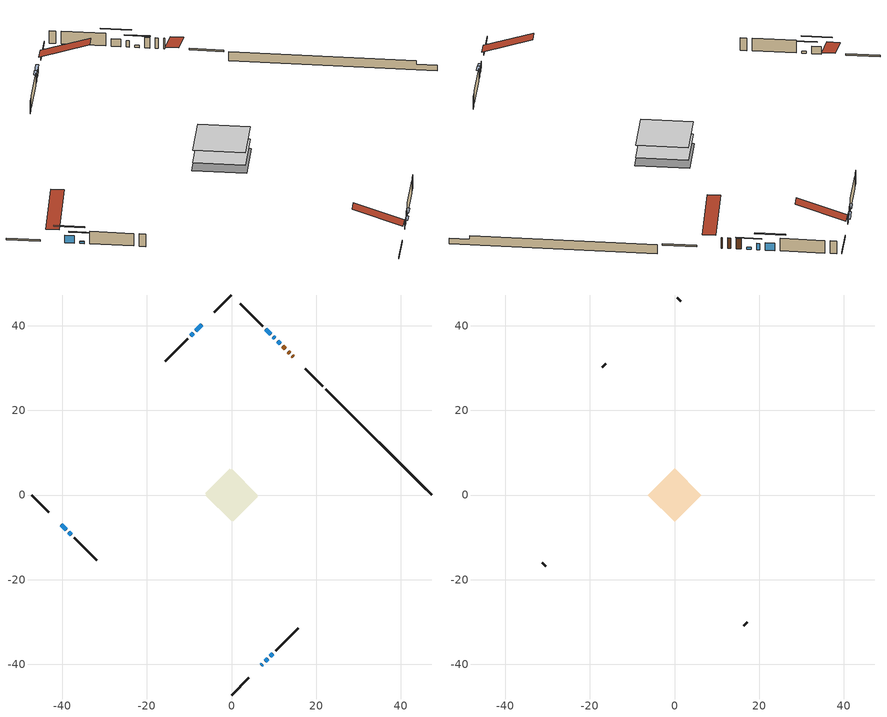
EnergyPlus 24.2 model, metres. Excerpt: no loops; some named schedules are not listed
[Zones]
conditioned space
 floor adiabatic (AdiabaticFloorConstruction): -6.26,0 0,6.26 6.26,0 0,-6.26 z0.61
 floor foundation (Slab1 construction): -6.25,0.36 -0.36,6.25 6.25,-0.36 0.36,-6.25 z-1.1
 wall outside (RimJoist1 construction): 0,-47.23 4.13,-43.11 / -47.23,0 -43.11,-4.13 / 0,47.23 -4.13,43.11 / 21.57,25.66 17.45,29.78 z0.61:0.91
 wall outside (AdiabaticWallConstruction 1): 14.53,32.7 14.4,32.83 / 13.74,33.49 13.36,33.87 / 12.7,34.53 12.12,35.12 z0.61:2.64
 wall outside (AdiabaticWallConstruction): 7.04,-40.19 7.29,-39.94 / 10.26,36.97 9.87,37.36 z0.61:1.83; -40.19,-7.05 -39.03,-8.2 / 9.21,38.02 8.06,39.17 / 9.18,-38.05 9.75,-37.48 / -9.07,38.16 -9.65,37.59 z0.61:2.06; 11.46,35.77 10.92,36.31 / -38.38,-8.85 -37.84,-9.39 z0.61:1.02; 7.94,-39.29 8.52,-38.71 / -7.05,40.19 -8.41,38.82 z0.61:1.58
 wall outside (Wall1 construction): 10.41,-36.82 15.72,-31.51 / -37.18,-10.05 -31.87,-15.36 / -10.3,36.93 -15.61,31.62 / 7.4,39.83 2.09,45.14 z0.61:3.05
 wall foundation (FoundationWall1 construction): 22.23,25,-1.1 22.23,25,0.61 44.73,2.5,0.61 44.73,2.5,-0.04 47.23,0,-0.04 47.23,0,-1.1
 window (WindowConstruction 6): 7.05,-40.19 7.29,-39.94 z0.61:1.83
 window (WindowConstruction 5): -40.19,-7.05 -39.03,-8.2 z0.61:2.06
 window (WindowConstruction 8): 11.46,35.77 10.92,36.31 z0.61:1.02
 window (WindowConstruction 9): -38.38,-8.85 -37.84,-9.39 z0.61:1.02
 window (WindowConstruction 7): 10.26,36.97 9.87,37.36 z0.61:1.83
 window (WindowConstruction): 9.21,38.02 8.06,39.17 z0.61:2.06
 window (WindowConstruction 1): 7.95,-39.29 8.52,-38.71 z0.61:1.58
 window (WindowConstruction 2): 9.18,-38.05 9.75,-37.48 z0.61:2.06
 window (WindowConstruction 3): -7.05,40.19 -8.41,38.82 z0.61:1.58
 window (WindowConstruction 4): -9.07,38.16 -9.64,37.59 z0.61:2.06
 door (Door): 14.53,32.7 14.4,32.83 z0.61:2.64
 door (Door 1): 13.74,33.49 13.36,33.87 z0.61:2.64
 door (Door 2): 12.7,34.53 12.12,35.11 z0.61:2.64
 ceiling adiabatic (AdiabaticFloorConstruction): 0,-6.26 6.26,0 0,6.26 -6.26,0 z0.61
attic - vented
 floor to conditioned space (Floor1 construction Reversed): -6.26,0 0,6.26 6.26,0 0,-6.26 z3.05
 wall outside (Wall2 construction): 16.38,-30.85 17.16,-30.08 / -31.21,-16.02 -30.44,-16.8 / -16.27,30.96 -17.05,30.18 / 1.44,45.8 0.66,46.57 z0.61:3.05
 roof outside (Roof1 construction): 6.39,-40.84,3.05 0.29,-34.75,5.92 -1.31,-36.35,5.92 4.78,-42.45,3.05; -40.84,-6.39,3.05 -34.75,-0.29,5.92 -36.35,1.31,5.92 -42.45,-4.78,3.05; -6.39,40.84,3.05 -0.29,34.75,5.92 1.31,36.35,5.92 -4.78,42.45,3.05; 15.18,32.05,3.05 9.09,25.95,5.92 10.69,24.35,5.92 16.79,30.44,3.05
shading: -37.74,-9.49 -41.48,-5.75 -41.65,-5.92 -37.91,-9.66 z3.89; 9.63,37.6 12.75,34.48 12.92,34.65 9.8,37.77 z2.84; -36.55,-10.69 -39.67,-7.56 -39.84,-7.73 -36.72,-10.86 z2.84; 6.77,40.46 10.5,36.73 10.67,36.9 6.94,40.63 z3.89; 8.73,-38.5 7.73,-39.5 8.04,-39.8 9.04,-38.8 z1.87; 9.96,-37.27 8.97,-38.27 9.27,-38.57 10.27,-37.57 z2.36; -8.62,38.61 -6.83,40.4 -7.14,40.7 -8.93,38.91 z1.87; -9.86,37.38 -8.86,38.37 -9.16,38.68 -10.16,37.68 z2.36
[Building]
Building 1: Terrain=Suburbs
[Site:Location]
Mont Joli AP_QC: Latitude {deg}=48.61; Longitude {deg}=-68.21; Time Zone {hr}=-5; Elevation {m}=52; Keep Site Location Information=Yes
[Site:GroundTemperature:Shallow]
-0.843868, -3.04892, -3.2255, -2.1791, 2.02165, 6.20283, 9.82768, 12.1239, 12.319, 10.4514, 6.91898, 2.86606
[Site:WaterMainsTemperature]
Calculation Method=Schedule; Temperature Schedule=mains temperature schedule
[Material] Roughness=Rough; Thermal Absorptance=0.9
Name | Thickness {m} | Conductivity {W/m-K} | Density {kg/m3} | Specific Heat {J/kg-K} | Solar Absorptance | Visible Absorptance
asphalt or fiberglass shingles | 0.00635 | 0.162714 | 1121.4 | 1465.45 | 0.4 | 0.4
ceiling loosefill ins | 0.254 | 0.0480833 | 16.02 | 1046.75 | 0.7 | 0.7
ceiling stud and cavity | 0.1397 | 0.195893 | 65.682 | 1177.47 | 0.7 | 0.7
concrete 4.0 in. | 0.1016 | 1.803125 | 2242.8 | 837.4 | 0.7 | 0.7
concrete 8.0 in. | 0.2032 | 1.803125 | 2242.8 | 837.4 | 0.7 | 0.7
door material | 0.04445 | 0.188738 | 512.64 | 1214.23 | 0.7 | 0.7
door material 1 | 0.04445 | 0.0451087 | 512.64 | 1214.23 | 0.7 | 0.7
floor covering | 0.0127 | 0.0433444 | 54.468 | 1339.84 | 0.6 | 0.6
floor rigid ins; wall rigid ins | 0.512978 | 0.029427 | 32.04 | 1214.23 | 0.7 | 0.7
floor stud and cavity | 0.1397 | 1.75129 | 37.0049 | 1207.88 | 0.7 | 0.7
furniture material conditioned space 1 | 0.1524 | 0.115458 | 640.8 | 1214.23 | 0.6 | 0.6
gypsum board | 0.0127 | 0.160291 | 801 | 837.4 | 0.6 | 0.6
osb sheathing 0.5 in. | 0.0127 | 0.115458 | 512.64 | 1214.23 | 0.7 | 0.7
osb sheathing 0.75 in. | 0.01905 | 0.115458 | 512.64 | 1214.23 | 0.7 | 0.7
rim joist stud and cavity | 0.0508 | 0.182071 | 50.32683 | 1063.81 | 0.6 | 0.6
wall stud and cavity | 0.1397 | 0.0953587 | 139.0536 | 1170.24 | 0.7 | 0.7
wall stud and cavity 1 | 0.0889 | 6.9971 | 50.32683 | 1063.81 | 0.6 | 0.6
wall stud and cavity 2 | 0.0889 | 0.380278 | 52.3479 | 1209.89 | 0.7 | 0.7
wall stud and cavity 3 | 0.0889 | 0.391764 | 83.0341 | 1211.67 | 0.7 | 0.7
wood siding | 0.0254 | 0.102417 | 544.68 | 1172.36 | 0.4 | 0.4
wood siding 1 | 0.00254 | 0.102417 | 544.68 | 1172.36 | 0.4 | 0.4
wood siding 2; wood siding 3; wood siding 4 | 0.0254 | 0.102417 | 544.68 | 1172.36 | 0.7 | 0.7
[WindowMaterial:SimpleGlazingSystem]
Name | U-Factor {W/m2-K} | Solar Heat Gain Coefficient
WindowMaterial | 2.95426 | 0.58
WindowMaterial 1 | 2.97187 | 0.55
WindowMaterial 2 | 2.95994 | 0.56
WindowMaterial 3 | 4.37603 | 0.64
WindowMaterial 4 | 4.11712 | 0.66
WindowMaterial 5 | 2.67036 | 0.42
[Construction]
AdiabaticFloorConstruction: floor stud and cavity, floor rigid ins, osb sheathing 0.75 in., floor covering
AdiabaticWallConstruction: wood siding 3, wall rigid ins, wall stud and cavity 2, gypsum board
AdiabaticWallConstruction 1: wood siding 4, wall rigid ins, wall stud and cavity 2, gypsum board
Door; Door 2: door material
Door 1: door material 1
Floor1 construction Reversed: gypsum board, ceiling stud and cavity, ceiling loosefill ins
FoundationWall1 construction: concrete 8.0 in.
furniture construction conditioned space 1: furniture material conditioned space 1
PartitionWallConstruction: gypsum board, wall stud and cavity 3, gypsum board
RimJoist1 construction: wood siding 2, rim joist stud and cavity
Roof1 construction: asphalt or fiberglass shingles
Slab1 construction: concrete 4.0 in.
Wall1 construction: wood siding, osb sheathing 0.5 in., wall stud and cavity, gypsum board
Wall2 construction: wood siding 1, wall stud and cavity 1
WindowConstruction; WindowConstruction 2; WindowConstruction 4; WindowConstruction 5: WindowMaterial
WindowConstruction 1: WindowMaterial 1
WindowConstruction 3: WindowMaterial 2
WindowConstruction 6: WindowMaterial 3
WindowConstruction 7: WindowMaterial 4
WindowConstruction 8; WindowConstruction 9: WindowMaterial 5
[Zone] Multiplier=1; Part of Total Floor Area=Yes
Name | Volume {m3}
attic - vented | 36.5447
conditioned space | 337.4
[Space]
Name | Zone | Volume {m3}
attic - vented 1 | attic - vented | 36.5447
conditioned space 1 | conditioned space | 337.4
[ZoneInfiltration:EffectiveLeakageArea]
infil attic - vented 1: Zone or Space=attic - vented 1; Schedule=Always On Discrete; Effective Air Leakage Area {cm2}=2724.87; Stack Coefficient=0.000369389; Wind Coefficient=1.29856e-05
[ZoneMixing]
whole house fan mix: Zone or Space=attic - vented; Schedule=Always On Continuous; Design Flow Rate Calculation Method=Flow/Zone; Design Flow Rate {m3/s}=0; Source Zone or Space=conditioned space
[SurfaceProperty:ExposedFoundationPerimeter]
Slab1: Exposed Perimeter Calculation Method=TotalExposedPerimeter; Total Exposed Perimeter {m}=35.358
[InternalMass] Zone or ZoneList=conditioned space; Space or SpaceList=conditioned space 1
Name | Construction | Surface Area {m2}
furniture mass conditioned space 1 | furniture construction conditioned space 1 | 62.4799
partition wall mass | PartitionWallConstruction | 156.2
[Lights]
interior lighting: Zone or ZoneList or Space or SpaceList=conditioned space 1; Schedule=interior lighting schedule; Design Level Calculation Method=LightingLevel; Lighting Level {W}=343.2; Return Air Fraction=0; Fraction Radiant=0.6; Fraction Visible=0.2; Fraction Replaceable=1
[People]
occupants: Zone or ZoneList or Space or SpaceList=conditioned space 1; Number of People Schedule=occupants schedule; Number of People Calculation Method=People; Number of People=3; Fraction Radiant=0.314171; Sensible Heat Fraction=0.56303; Activity Level Schedule=occupants activity schedule; Carbon Dioxide Generation Rate {m3/s-W}=0; Enable ASHRAE 55 Comfort Warnings=No; Mean Radiant Temperature Calculation Type=EnclosureAveraged
[ElectricEquipment] Zone or ZoneList or Space or SpaceList=conditioned space 1; Design Level Calculation Method=EquipmentLevel
Name | Schedule | Design Level {W} | Fraction Latent | Fraction Radiant | Fraction Lost
clothes dryer | clothes dryer schedule | 140.772 | 0.015 | 0.081 | 0.85
clothes washer | clothes washer schedule | 32.1985 | 0.03 | 0.162 | 0.7
cooking range | cooking range schedule | 215.147 | 0.08 | 0.432 | 0.2
dishwasher | dishwasher schedule | 66.8632 | 0.3 | 0.18 | 0.4
fridge | fridge schedule | 72.9452 | 0 | 0.6 | 0
mech vent house fan | mech vent house fan schedule | 0 | 0 | 0 | 1
mech vent house fan cfis | mech vent house fan cfis schedule | 0 | 0 | 0 | 0
mech vent range fan 0 | mech vent range fan 0 schedule | 150 | 0 | 0 | 1
misc plug loads | misc plug loads schedule | 494.7 | 0.045 | 0.513 | 0.1
whole house fan | Always On Discrete | 0 | 0 | 0 | 1
[OtherEquipment] Zone or ZoneList or Space or SpaceList=conditioned space 1; Design Level Calculation Method=EquipmentLevel
Name | Fuel Type | Schedule | Design Level {W} | Fraction Latent | Fraction Radiant | Fraction Lost
clothes dryer 1 | Electricity | clothes dryer schedule | 0 | 0.015 | 0.081 | 0.85
cooking range 1 | Electricity | cooking range schedule | 0 | 0.08 | 0.432 | 0.2
general water use latent | None | general water use schedule | 62.594 | 1 | 0 | 0
general water use sensible | None | general water use schedule | -61.6891 | 0 | 0.6 | 0
mech vent house fan latent load | None | Always On Discrete | 0 | 1 | 0 | 0
mech vent house fan sensible load | None | Always On Discrete | 0 | 0 | 0 | 0
water heater energy adjustment1 | Electricity | Always On Discrete | 0.01 | 0 | 0 | 1
[ZoneInfiltration:DesignFlowRate] Zone or ZoneList or Space or SpaceList=conditioned space 1; Schedule=Always On Discrete; Design Flow Rate Calculation Method=Flow/Zone; Design Flow Rate {m3/s}=0
infil flow; natural vent flow; whole house fan flow
[ZoneControl:Thermostat]
conditioned space Thermostat: Zone or ZoneList=conditioned space; Control Type Schedule=conditioned space Thermostat Schedule; Control 1=conditioned space temperature setpoint; Temperature Difference Between Cutout And Setpoint {deltaC}=0
[ZoneHVAC:Baseboard:Convective:Electric]
electric baseboard: Availability Schedule=Always On Discrete; Heating Design Capacity {W}=16648.8; Efficiency=1
[Zone equipment]
conditioned space: electric baseboard
[Foundation:Kiva]
Foundation Kiva 1: Initial Indoor Air Temperature {C}=18; Wall Height Above Grade {m}=0.609996; Wall Depth Below Slab {m}=0.2032
[Foundation:Kiva:Settings]
Soil Conductivity {W/m-K}=0.849921; Soil Density {kg/m3}=1842.3; Soil Specific Heat {J/kg-K}=418.7; Ground Solar Absorptivity=0.9; Ground Thermal Absorptivity=0.9; Ground Surface Roughness {m}=0.03; Far-Field Width {m}=40; Deep-Ground Boundary Condition=ZeroFlux; Deep-Ground Depth {m}=40; Minimum Cell Dimension {m}=0.2; Maximum Cell Growth Coefficient=3; Simulation Timestep=Timestep
[Exterior:Lights]
exterior lighting: Schedule=exterior lighting schedule; Design Level {W}=75.6
[EnergyManagementSystem:GlobalVariable]
infil_program_Qfan
infil_program_Qinf
natural_vent_program_Qnv
natural_vent_program_Qwhf
[EnergyManagementSystem:Sensor]
Name | Output:Variable or Output:Meter Index Key | Output:Variable or Output:Meter
airflow_gain | infil flow | Infiltration Sensible Heat Gain Energy
airflow_gain_1 | natural vent flow | Infiltration Sensible Heat Gain Energy
airflow_gain_2 | whole house fan flow | Infiltration Sensible Heat Gain Energy
airflow_loss | infil flow | Infiltration Sensible Heat Loss Energy
airflow_loss_1 | natural vent flow | Infiltration Sensible Heat Loss Energy
airflow_loss_2 | whole house fan flow | Infiltration Sensible Heat Loss Energy
clg_load_cond |  | Cooling:EnergyTransfer:Zone:CONDITIONED SPACE
clg_sp_s; clg_sp_s_1 | cooling setpoint | Schedule Value
clothes_dryer_exhaust_0_sch_s | clothes dryer exhaust 0 schedule | Schedule Value
conditioned_space_clg_unmet_s | conditioned space | Zone Cooling Setpoint Not Met Time
conditioned_space_htg_unmet_s | conditioned space | Zone Heating Setpoint Not Met Time
cool_season | cooling season schedule | Schedule Value
fridge_tin_s | conditioned space | Zone Mean Air Temperature
htg_load_cond |  | Heating:EnergyTransfer:Zone:CONDITIONED SPACE
htg_sp_s; htg_sp_s_1 | heating setpoint | Schedule Value
ig_ee_conv | clothes dryer | Electric Equipment Convective Heating Energy
ig_ee_conv_2 | cooking range | Electric Equipment Convective Heating Energy
ig_ee_conv_4 | fridge | Electric Equipment Convective Heating Energy
ig_ee_conv_5 | misc plug loads | Electric Equipment Convective Heating Energy
ig_ee_conv_6 | whole house fan | Electric Equipment Convective Heating Energy
ig_ee_rad | clothes dryer | Electric Equipment Radiant Heating Energy
ig_ee_rad_2 | cooking range | Electric Equipment Radiant Heating Energy
ig_ee_rad_4 | fridge | Electric Equipment Radiant Heating Energy
ig_ee_rad_5 | misc plug loads | Electric Equipment Radiant Heating Energy
ig_ee_rad_6 | whole house fan | Electric Equipment Radiant Heating Energy
ig_lgt_conv | interior lighting | Lights Convective Heating Energy
ig_lgt_rad | interior lighting | Lights Radiant Heating Energy
ig_lgt_vis | interior lighting | Lights Visible Radiation Heating Energy
ig_oe_conv | clothes dryer 1 | Other Equipment Convective Heating Energy
ig_oe_conv_1 | cooking range 1 | Other Equipment Convective Heating Energy
ig_oe_conv_2 | general water use latent | Other Equipment Convective Heating Energy
ig_oe_conv_3 | general water use sensible | Other Equipment Convective Heating Energy
ig_oe_conv_4 | water heater energy adjustment1 | Other Equipment Convective Heating Energy
ig_oe_rad | clothes dryer 1 | Other Equipment Radiant Heating Energy
ig_oe_rad_1 | cooking range 1 | Other Equipment Radiant Heating Energy
ig_oe_rad_2 | general water use latent | Other Equipment Radiant Heating Energy
ig_oe_rad_3 | general water use sensible | Other Equipment Radiant Heating Energy
ig_oe_rad_4 | water heater energy adjustment1 | Other Equipment Radiant Heating Energy
ig_ppl_conv | occupants | People Convective Heating Energy
ig_ppl_rad | occupants | People Radiant Heating Energy
im_conv | furniture mass conditioned space 1 | Surface Inside Face Convection Heat Gain Energy
im_conv_1 | partition wall mass | Surface Inside Face Convection Heat Gain Energy
im_ig | furniture mass conditioned space 1 | Surface Inside Face Internal Gains Radiation Heat Gain Energy
im_ig_1 | partition wall mass | Surface Inside Face Internal Gains Radiation Heat Gain Energy
im_lgt | furniture mass conditioned space 1 | Surface Inside Face Lights Radiation Heat Gain Energy
im_lgt_1 | partition wall mass | Surface Inside Face Lights Radiation Heat Gain Energy
im_sol | furniture mass conditioned space 1 | Surface Inside Face Solar Radiation Heat Gain Energy
im_sol_1 | partition wall mass | Surface Inside Face Solar Radiation Heat Gain Energy
im_surf | furniture mass conditioned space 1 | Surface Inside Face Net Surface Thermal Radiation Heat Gain Energy
im_surf_1 | partition wall mass | Surface Inside Face Net Surface Thermal Radiation Heat Gain Energy
mech_vent_range_fan_0_sch_s | mech vent range fan 0 schedule | Schedule Value
mv_conv | mech vent house fan | Electric Equipment Convective Heating Energy
mv_conv_1 | mech vent house fan cfis | Electric Equipment Convective Heating Energy
mv_conv_2 | mech vent range fan 0 | Electric Equipment Convective Heating Energy
mv_conv_3 | mech vent house fan latent load | Other Equipment Convective Heating Energy
mv_conv_4 | mech vent house fan sensible load | Other Equipment Convective Heating Energy
mv_rad | mech vent house fan | Electric Equipment Radiant Heating Energy
mv_rad_1 | mech vent house fan cfis | Electric Equipment Radiant Heating Energy
mv_rad_2 | mech vent range fan 0 | Electric Equipment Radiant Heating Energy
mv_rad_3 | mech vent house fan latent load | Other Equipment Radiant Heating Energy
mv_rad_4 | mech vent house fan sensible load | Other Equipment Radiant Heating Energy
natural_vent_s | natural vent schedule | Schedule Value
out_pb_s |  | Site Outdoor Air Barometric Pressure
out_wt_s |  | Site Outdoor Air Humidity Ratio
site_vw_s |  | Site Wind Speed
ss_back_out | Window1 | Surface Window Shortwave from Zone Back Out Window Heat Transfer Rate
ss_back_out_1 | Window10 | Surface Window Shortwave from Zone Back Out Window Heat Transfer Rate
ss_back_out_2 | Window12 | Surface Window Shortwave from Zone Back Out Window Heat Transfer Rate
ss_back_out_3 | Window13 | Surface Window Shortwave from Zone Back Out Window Heat Transfer Rate
ss_back_out_4 | Window2 | Surface Window Shortwave from Zone Back Out Window Heat Transfer Rate
ss_back_out_5 | Window3 | Surface Window Shortwave from Zone Back Out Window Heat Transfer Rate
ss_back_out_6 | Window5 | Surface Window Shortwave from Zone Back Out Window Heat Transfer Rate
ss_back_out_7 | Window6 | Surface Window Shortwave from Zone Back Out Window Heat Transfer Rate
ss_back_out_8 | Window7 | Surface Window Shortwave from Zone Back Out Window Heat Transfer Rate
ss_back_out_9 | Window9 | Surface Window Shortwave from Zone Back Out Window Heat Transfer Rate
ss_conv | Door1 | Surface Inside Face Convection Heat Gain Energy
ss_conv_1 | Door2 | Surface Inside Face Convection Heat Gain Energy
ss_conv_10 | Window6 | Surface Inside Face Convection Heat Gain Energy
ss_conv_11 | Window7 | Surface Inside Face Convection Heat Gain Energy
ss_conv_12 | Window9 | Surface Inside Face Convection Heat Gain Energy
ss_conv_2 | Door3 | Surface Inside Face Convection Heat Gain Energy
ss_conv_3 | Window1 | Surface Inside Face Convection Heat Gain Energy
ss_conv_4 | Window10 | Surface Inside Face Convection Heat Gain Energy
ss_conv_5 | Window12 | Surface Inside Face Convection Heat Gain Energy
ss_conv_6 | Window13 | Surface Inside Face Convection Heat Gain Energy
ss_conv_7 | Window2 | Surface Inside Face Convection Heat Gain Energy
ss_conv_8 | Window3 | Surface Inside Face Convection Heat Gain Energy
ss_conv_9 | Window5 | Surface Inside Face Convection Heat Gain Energy
ss_ig | Door1 | Surface Inside Face Internal Gains Radiation Heat Gain Energy
ss_ig_1 | Door2 | Surface Inside Face Internal Gains Radiation Heat Gain Energy
ss_ig_10 | Window6 | Surface Inside Face Internal Gains Radiation Heat Gain Energy
ss_ig_11 | Window7 | Surface Inside Face Internal Gains Radiation Heat Gain Energy
ss_ig_12 | Window9 | Surface Inside Face Internal Gains Radiation Heat Gain Energy
ss_ig_2 | Door3 | Surface Inside Face Internal Gains Radiation Heat Gain Energy
ss_ig_3 | Window1 | Surface Inside Face Internal Gains Radiation Heat Gain Energy
ss_ig_4 | Window10 | Surface Inside Face Internal Gains Radiation Heat Gain Energy
ss_ig_5 | Window12 | Surface Inside Face Internal Gains Radiation Heat Gain Energy
ss_ig_6 | Window13 | Surface Inside Face Internal Gains Radiation Heat Gain Energy
ss_ig_7 | Window2 | Surface Inside Face Internal Gains Radiation Heat Gain Energy
ss_ig_8 | Window3 | Surface Inside Face Internal Gains Radiation Heat Gain Energy
ss_ig_9 | Window5 | Surface Inside Face Internal Gains Radiation Heat Gain Energy
ss_lgt | Door1 | Surface Inside Face Lights Radiation Heat Gain Energy
ss_lgt_1 | Door2 | Surface Inside Face Lights Radiation Heat Gain Energy
ss_lgt_2 | Door3 | Surface Inside Face Lights Radiation Heat Gain Energy
ss_sol | Door1 | Surface Inside Face Solar Radiation Heat Gain Energy
ss_sol_1 | Door2 | Surface Inside Face Solar Radiation Heat Gain Energy
ss_sol_2 | Door3 | Surface Inside Face Solar Radiation Heat Gain Energy
ss_surf | Door1 | Surface Inside Face Net Surface Thermal Radiation Heat Gain Energy
ss_surf_1 | Door2 | Surface Inside Face Net Surface Thermal Radiation Heat Gain Energy
ss_surf_10 | Window6 | Surface Inside Face Net Surface Thermal Radiation Heat Gain Energy
ss_surf_11 | Window7 | Surface Inside Face Net Surface Thermal Radiation Heat Gain Energy
ss_surf_12 | Window9 | Surface Inside Face Net Surface Thermal Radiation Heat Gain Energy
ss_surf_2 | Door3 | Surface Inside Face Net Surface Thermal Radiation Heat Gain Energy
ss_surf_3 | Window1 | Surface Inside Face Net Surface Thermal Radiation Heat Gain Energy
ss_surf_4 | Window10 | Surface Inside Face Net Surface Thermal Radiation Heat Gain Energy
ss_surf_5 | Window12 | Surface Inside Face Net Surface Thermal Radiation Heat Gain Energy
ss_surf_6 | Window13 | Surface Inside Face Net Surface Thermal Radiation Heat Gain Energy
ss_surf_7 | Window2 | Surface Inside Face Net Surface Thermal Radiation Heat Gain Energy
ss_surf_8 | Window3 | Surface Inside Face Net Surface Thermal Radiation Heat Gain Energy
ss_surf_9 | Window5 | Surface Inside Face Net Surface Thermal Radiation Heat Gain Energy
ss_trans_in | Window1 | Surface Window Transmitted Solar Radiation Rate
ss_trans_in_1 | Window10 | Surface Window Transmitted Solar Radiation Rate
ss_trans_in_2 | Window12 | Surface Window Transmitted Solar Radiation Rate
ss_trans_in_3 | Window13 | Surface Window Transmitted Solar Radiation Rate
ss_trans_in_4 | Window2 | Surface Window Transmitted Solar Radiation Rate
ss_trans_in_5 | Window3 | Surface Window Transmitted Solar Radiation Rate
ss_trans_in_6 | Window5 | Surface Window Transmitted Solar Radiation Rate
ss_trans_in_7 | Window6 | Surface Window Transmitted Solar Radiation Rate
ss_trans_in_8 | Window7 | Surface Window Transmitted Solar Radiation Rate
ss_trans_in_9 | Window9 | Surface Window Transmitted Solar Radiation Rate
ss_trans_out | Window1 | Surface Inside Face Initial Transmitted Diffuse Transmitted Out Window Solar Radiation Rate
ss_trans_out_1 | Window10 | Surface Inside Face Initial Transmitted Diffuse Transmitted Out Window Solar Radiation Rate
ss_trans_out_2 | Window12 | Surface Inside Face Initial Transmitted Diffuse Transmitted Out Window Solar Radiation Rate
ss_trans_out_3 | Window13 | Surface Inside Face Initial Transmitted Diffuse Transmitted Out Window Solar Radiation Rate
ss_trans_out_4 | Window2 | Surface Inside Face Initial Transmitted Diffuse Transmitted Out Window Solar Radiation Rate
ss_trans_out_5 | Window3 | Surface Inside Face Initial Transmitted Diffuse Transmitted Out Window Solar Radiation Rate
ss_trans_out_6 | Window5 | Surface Inside Face Initial Transmitted Diffuse Transmitted Out Window Solar Radiation Rate
ss_trans_out_7 | Window6 | Surface Inside Face Initial Transmitted Diffuse Transmitted Out Window Solar Radiation Rate
ss_trans_out_8 | Window7 | Surface Inside Face Initial Transmitted Diffuse Transmitted Out Window Solar Radiation Rate
ss_trans_out_9 | Window9 | Surface Inside Face Initial Transmitted Diffuse Transmitted Out Window Solar Radiation Rate
s_conv | Floor1 | Surface Inside Face Convection Heat Gain Energy
s_conv_1 | FoundationWall1 | Surface Inside Face Convection Heat Gain Energy
s_conv_10 | Wall1:225 | Surface Inside Face Convection Heat Gain Energy
s_conv_11 | Wall1:315 | Surface Inside Face Convection Heat Gain Energy
s_conv_12 | Wall1:45 | Surface Inside Face Convection Heat Gain Energy
s_conv_2 | inferred conditioned ceiling | Surface Inside Face Convection Heat Gain Energy
s_conv_3 | inferred conditioned floor | Surface Inside Face Convection Heat Gain Energy
s_conv_4 | RimJoist1:135 | Surface Inside Face Convection Heat Gain Energy
s_conv_5 | RimJoist1:225 | Surface Inside Face Convection Heat Gain Energy
s_conv_6 | RimJoist1:315 | Surface Inside Face Convection Heat Gain Energy
s_conv_7 | RimJoist1:45 | Surface Inside Face Convection Heat Gain Energy
s_conv_8 | Slab1 | Surface Inside Face Convection Heat Gain Energy
s_conv_9 | Wall1:135 | Surface Inside Face Convection Heat Gain Energy
s_ig | Floor1 | Surface Inside Face Internal Gains Radiation Heat Gain Energy
s_ig_1 | FoundationWall1 | Surface Inside Face Internal Gains Radiation Heat Gain Energy
s_ig_10 | Wall1:225 | Surface Inside Face Internal Gains Radiation Heat Gain Energy
s_ig_11 | Wall1:315 | Surface Inside Face Internal Gains Radiation Heat Gain Energy
s_ig_12 | Wall1:45 | Surface Inside Face Internal Gains Radiation Heat Gain Energy
s_ig_2 | inferred conditioned ceiling | Surface Inside Face Internal Gains Radiation Heat Gain Energy
s_ig_3 | inferred conditioned floor | Surface Inside Face Internal Gains Radiation Heat Gain Energy
s_ig_4 | RimJoist1:135 | Surface Inside Face Internal Gains Radiation Heat Gain Energy
s_ig_5 | RimJoist1:225 | Surface Inside Face Internal Gains Radiation Heat Gain Energy
s_ig_6 | RimJoist1:315 | Surface Inside Face Internal Gains Radiation Heat Gain Energy
s_ig_7 | RimJoist1:45 | Surface Inside Face Internal Gains Radiation Heat Gain Energy
